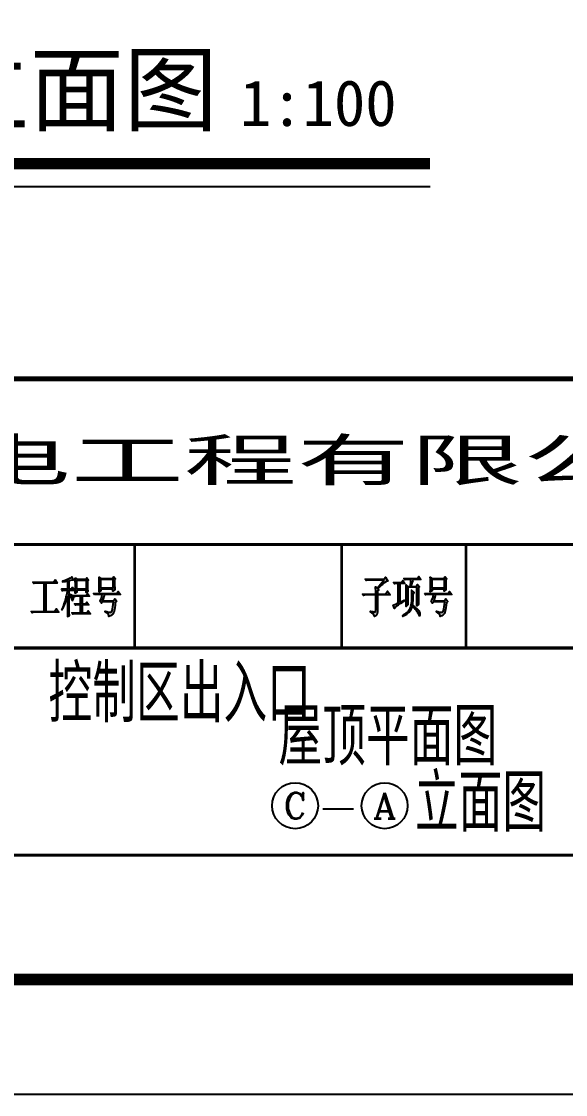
# Model space of a CAD drawing. Extents: x 458975 to 585950, y -118893 to 21149.
# Drawn here: x 574247 to 578973, y -70226 to -60901 of the extents above; entities that cross this region are included whole.
import ezdxf
from ezdxf.enums import TextEntityAlignment as Align

# ---------------------------------------------------------------- set-up
doc = ezdxf.new("R2010")
doc.units = 0
doc.header["$LTSCALE"] = 1000
doc.header["$MEASUREMENT"] = 0
doc.layers.get('0').update_dxf_attribs({"linetype": 'CONTINUOUS'})
for name, color, linetype in [('1', 3, 'CONTINUOUS'), ('AXIS', 3, 'CONTINUOUS'), ('AXIS_TEXT', 3, 'CONTINUOUS'), ('LEVL', 3, 'CONTINUOUS'), ('PUB_TEXT', 7, 'CONTINUOUS'), ('PUB_TITLE', 4, 'CONTINUOUS')]:
    doc.layers.add(name, color=color, linetype=linetype)
doc.styles.add('-华文新魏', font='stxinwei.ttf', dxfattribs={"width": 0.8})
doc.styles.add('-新宋体', font='NSimSun.ttf')
doc.styles.add('COMPLEX', font='COMPLEX.shx')
doc.styles.add('OCHINESE', font='TXT', dxfattribs={"width": 0.7, "height": 200, "bigfont": 'OCHINESE'})

# ---------------------------------------------------------------- blocks, each defined once
blk = doc.blocks.new('_axiso')
blk.add_circle((0, 0), 0.5)
at = {"layer": 'AXIS_TEXT', "style": 'COMPLEX', "width": 1.041667}
blk.add_attdef('A', text='', height=0.56, dxfattribs=at).set_placement((-0.25, -0.28), (0.25, -0.28), align=Align.FIT)

msp = doc.modelspace()

# ---------------------------------------------------------------- hatches: boundary and pattern name
at = {"layer": '1'}
h = msp.add_hatch(color=256, dxfattribs=at)
h.paths.add_polyline_path([(574459.4, -65781.4), (574558, -65781.4), (574539.3, -65754.5), (574525.6, -65773.7), (574346.3, -65773.7), (574354.4, -65785.7), (574365.1, -65782.2), (574375.8, -65781.4), (574443.6, -65781.4), (574443.6, -66027.3), (574331.4, -66027.3), (574339.9, -66039.2), (574350.2, -66035.8), (574360.8, -66035), (574571.7, -66035), (574551.6, -66006.4), (574537.1, -66027.3), (574459.4, -66027.3)])
h.paths.add_polyline_path([(574662.2, -65915.9), (574661.8, -65890.7), (574661.8, -65878.7), (574670.3, -65891.1), (574676.7, -65903.9), (574681.8, -65917.1), (574683.1, -65921), (574688.7, -65933.4), (574694.6, -65929.5), (574695.5, -65927), (574698.1, -65912.9), (574694.2, -65899.2), (574693.4, -65898.4), (574686.5, -65890.7), (574677.1, -65883), (574665.2, -65874.9), (574661.8, -65872.7), (574661.8, -65842.9), (574706.2, -65842.9), (574689.1, -65819), (574677.6, -65835.2), (574661.8, -65835.2), (574661.8, -65760.5), (574677.1, -65756.6), (574688.7, -65754.1), (574697.2, -65752.8), (574699.8, -65752.8), (574686.1, -65725.9), (574679.7, -65732.3), (574670.3, -65738.7), (574657.9, -65745.5), (574651.5, -65748.5), (574639.2, -65753.6), (574628.1, -65757.9), (574617.4, -65761.3), (574607.6, -65763.9), (574604.1, -65764.7), (574604.1, -65770.7), (574618.7, -65768.6), (574630.6, -65766.9), (574640.9, -65764.7), (574648.5, -65763.5), (574648.5, -65835.2), (574596, -65835.2), (574604.1, -65847.6), (574613.5, -65842.9), (574645.1, -65842.9), (574643.4, -65856.5), (574640.9, -65871), (574637.4, -65886.4), (574633.6, -65902.2), (574629.3, -65919.3), (574625.5, -65932.9), (574621.2, -65947), (574616.5, -65961.1), (574611, -65975.2), (574605.4, -65989.7), (574599.5, -66004.2), (574596.9, -66009.3), (574599, -66014), (574612.7, -65991), (574619.1, -65978.6), (574625.1, -65965.4), (574630.6, -65951.7), (574636.2, -65937.6), (574641.3, -65922.7), (574646, -65907.3), (574648.5, -65898.4), (574648.1, -65919.3), (574648.1, -66024.3), (574647.7, -66037.9), (574647.7, -66050.8), (574647.3, -66062.7), (574647.3, -66072.5), (574663.1, -66061.9), (574663.1, -66056.3), (574662.6, -66048.6), (574662.6, -66027.3), (574662.2, -66013.6)])
h.paths.add_polyline_path([(574821.4, -65764.7), (574830.8, -65755.8), (574816.3, -65734.9), (574806.9, -65748.5), (574730.1, -65748.5), (574714.3, -65734.9), (574714.7, -65750.7), (574714.7, -65750.7), (574715.1, -65766.9), (574715.6, -65782.7), (574715.6, -65816.8), (574715.1, -65833), (574715.1, -65848.8), (574714.7, -65864.6), (574714.3, -65869.8), (574729.2, -65860.8), (574729.2, -65842.9), (574807.8, -65842.9), (574807.8, -65862.5), (574822.3, -65854.8), (574822.3, -65845.9), (574821.9, -65833.9), (574821.9, -65819), (574821.4, -65800.6)])
h.paths.add_polyline_path([(574729.2, -65755.8), (574807.8, -65755.8), (574807.8, -65835.2), (574729.2, -65835.2)], flags=16)
h.paths.add_polyline_path([(574774, -65896.7), (574838.1, -65896.7), (574821.4, -65872.7), (574809.9, -65889.4), (574700.6, -65889.4), (574709.2, -65901.3), (574718.6, -65896.7), (574760.4, -65896.7), (574760.4, -65962.8), (574707, -65962.8), (574715.6, -65974.8), (574725, -65970.5), (574760.4, -65970.5), (574760.4, -66040.9), (574685.3, -66040.9), (574693.4, -66052.9), (574704, -66049.5), (574714.3, -66048.2), (574845.8, -66048.2), (574827.8, -66023), (574815, -66040.9), (574774, -66040.9), (574774, -65970.5), (574833, -65970.5), (574816.3, -65946.2), (574804.8, -65962.8), (574774, -65962.8)])
h.paths.add_polyline_path([(575056.6, -65805.3), (575056.6, -65754.5), (575064.8, -65743.8), (575050.2, -65725.9), (575040.9, -65740.8), (574936.7, -65740.8), (574921.3, -65728.9), (574921.8, -65744.3), (574921.8, -65760), (574922.2, -65776.3), (574922.2, -65808.7), (574921.8, -65824.9), (574921.8, -65840.7), (574921.3, -65855.7), (574921.3, -65856.5), (574936.7, -65848.8), (574936.7, -65833.9), (575041.7, -65833.9), (575041.7, -65850.5), (575057.5, -65841.2), (575057.1, -65832.6), (575057.1, -65820.7)])
h.paths.add_polyline_path([(574936.7, -65748.5), (575041.7, -65748.5), (575041.7, -65826.2), (574936.7, -65826.2)], flags=16)
h.paths.add_polyline_path([(574967.4, -65880.4), (575107, -65880.4), (575087.8, -65853.5), (575074.1, -65872.7), (574871.8, -65872.7), (574880.3, -65884.7), (574889.7, -65880.4), (574949.5, -65880.4), (574946.1, -65897.5), (574942.2, -65912), (574941, -65916.3), (574934.1, -65929.5), (574928.6, -65935.9), (574941, -65956.8), (574950.4, -65943.2), (575046.8, -65943.2), (575044.3, -65968.4), (575041.3, -65989.3), (575038.3, -66005.9), (575034.9, -66019.2), (575031.5, -66027.7), (575027.9, -66033), (575020.8, -66035.4), (575011.8, -66035.4), (575000.7, -66033.3), (574987.5, -66029), (574975.5, -66024.3), (574974.7, -66030.3), (574987.5, -66039.2), (574997.3, -66048.6), (575003.7, -66058.4), (575006.7, -66068.7), (575007.1, -66070.8), (575019.9, -66065.7), (575029.3, -66060.6), (575031.5, -66058.9), (575040, -66050.8), (575046, -66042.2), (575048.5, -66036.2), (575051.1, -66026.4), (575054.1, -66013.2), (575057.1, -65995.7), (575060.1, -65974.8), (575062.6, -65952.1), (575073.3, -65941.9), (575057.5, -65919.3), (575046, -65935.9), (574952.5, -65935.9)])
h = msp.add_hatch(color=256, dxfattribs=at)
h.paths.add_polyline_path([(577340.5, -66032.4), (577340.5, -65884.7), (577450.6, -65884.7), (577426.3, -65851.8), (577409.6, -65877.4), (577340.5, -65877.4), (577340.5, -65848.8), (577352, -65839.9), (577342.6, -65830.9), (577353.7, -65819.8), (577363.9, -65810), (577373.8, -65800.6), (577382.7, -65792.5), (577391.3, -65785.2), (577398.9, -65778.4), (577412.2, -65769.4), (577422.9, -65765.2), (577430.5, -65764.7), (577409.6, -65730.2), (577394.7, -65748.5), (577233.3, -65748.5), (577241.9, -65760.5), (577252.1, -65757.1), (577262.8, -65755.8), (577396, -65755.8), (577338.3, -65826.2), (577323.4, -65813), (577324.7, -65860.4), (577324.7, -65877.4), (577209, -65877.4), (577217.5, -65889.4), (577228.2, -65886), (577238.4, -65884.7), (577324.7, -65884.7), (577324.7, -66012.3), (577322.1, -66028.1), (577316.1, -66032), (577308.9, -66031.1), (577298.6, -66029.8), (577285, -66027.3), (577278.6, -66026), (577278.6, -66033.3), (577291.8, -66040.5), (577302, -66048.6), (577308.9, -66058), (577312.7, -66067.8), (577313.1, -66072.5), (577324.7, -66065.7), (577333.2, -66056.7), (577338.3, -66045.6)])
h.paths.add_polyline_path([(577603.9, -65817.3), (577681.1, -65817.3), (577681.1, -65979.5), (577696.1, -65967.5), (577695.6, -65950.9), (577694.8, -65919.3), (577694.8, -65823.2), (577704.6, -65814.3), (577687.5, -65795.1), (577678.1, -65810), (577630.7, -65810), (577636.7, -65790.4), (577641.8, -65774.1), (577646.1, -65760.9), (577649.5, -65750.7), (577650, -65749.8), (577717, -65749.8), (577698.2, -65724.2), (577684.5, -65742.5), (577568.8, -65742.5), (577577.4, -65754.5), (577588.1, -65751.1), (577598.3, -65749.8), (577630.7, -65749.8), (577629.9, -65760.9), (577628.6, -65775.4), (577626.5, -65793.3), (577624.8, -65810), (577604.7, -65810), (577588.9, -65798), (577589.3, -65813), (577589.8, -65828.4), (577589.8, -65860.4), (577590.2, -65877), (577590.2, -65911.6), (577589.8, -65929.1), (577589.8, -65945.3), (577589.3, -65960.7), (577589.3, -65975.2), (577588.9, -65985.4), (577603.9, -65971.8)])
h.paths.add_polyline_path([(577553.9, -65949.2), (577569.7, -65938.9), (577574.4, -65935.9), (577572.3, -65929.9), (577534.3, -65947.9), (577534.3, -65784.4), (577576.5, -65784.4), (577559.5, -65760.5), (577547.1, -65776.7), (577478.8, -65776.7), (577487.3, -65788.7), (577497.6, -65785.2), (577508.2, -65784.4), (577520.6, -65784.4), (577520.6, -65953.9), (577504.4, -65961.5), (577492, -65967.1), (577482.6, -65970.9), (577476.6, -65973.1), (577475.8, -65973.5), (577488.2, -66001.7), (577493.7, -65992.3), (577501, -65985.4), (577504.8, -65982.5), (577510.8, -65978.2), (577518.5, -65972.6), (577528.3, -65965.8), (577540.2, -65958.1)])
h.paths.add_polyline_path([(577642.7, -65983.7), (577644.4, -65974.3), (577646.1, -65962.4), (577647.4, -65948.7), (577648.7, -65932.5), (577649.1, -65914.6), (577649.5, -65894.9), (577650, -65874.5), (577659.3, -65863.8), (577635, -65844.1), (577635.4, -65861.2), (577635.4, -65893.7), (577634.6, -65925.3), (577634.2, -65940.2), (577632.5, -65958.5), (577629.5, -65974.8), (577626.1, -65989.3), (577621.4, -66002.1), (577617.5, -66011.1), (577612, -66019.2), (577605.6, -66027.3), (577597.4, -66035.8), (577587.6, -66044.4), (577576.5, -66052.9), (577564.2, -66061.4), (577556.5, -66066.6), (577559.5, -66070.8), (577572.7, -66064), (577584.2, -66057.2), (577594.5, -66050.3), (577603.9, -66043.9), (577612, -66037.1), (577616.2, -66033.3), (577624.8, -66023.4), (577631.6, -66011.9), (577637.6, -65998.7)])
h.paths.add_polyline_path([(577684.5, -66005.5), (577673.9, -65996.5), (577660.6, -65985.9), (577650.8, -65977.8), (577648.7, -65982.5), (577658.9, -65995.7), (577667.9, -66007.2), (577675.1, -66017), (577680.3, -66024.3), (577687.9, -66036.7), (577694.8, -66049), (577699, -66057.2), (577705.9, -66066.6), (577710.6, -66057.6), (577711, -66042.2), (577706.3, -66029), (577704.6, -66026), (577699.9, -66020.4), (577693.5, -66013.6)])
h.paths.add_polyline_path([(577934.3, -65805.3), (577934.3, -65754.5), (577942.4, -65743.8), (577927.9, -65725.9), (577918.5, -65740.8), (577814.7, -65740.8), (577798.9, -65728.9), (577799.4, -65744.3), (577799.8, -65760), (577799.8, -65824.9), (577799.4, -65840.7), (577798.9, -65855.7), (577798.9, -65856.5), (577814.7, -65848.8), (577814.7, -65833.9), (577919.3, -65833.9), (577919.3, -65850.5), (577935.1, -65841.2), (577934.7, -65832.6), (577934.7, -65820.7)])
h.paths.add_polyline_path([(577814.7, -65748.5), (577919.3, -65748.5), (577919.3, -65826.2), (577814.7, -65826.2)], flags=16)
h.paths.add_polyline_path([(577845, -65880.4), (577984.6, -65880.4), (577965.4, -65853.5), (577952.2, -65872.7), (577749.4, -65872.7), (577758, -65884.7), (577767.3, -65880.4), (577827.1, -65880.4), (577823.7, -65897.5), (577820.3, -65912), (577818.6, -65916.3), (577811.7, -65929.5), (577806.2, -65935.9), (577818.6, -65956.8), (577828.4, -65943.2), (577924.9, -65943.2), (577921.9, -65968.4), (577918.9, -65989.3), (577915.9, -66005.9), (577912.5, -66019.2), (577909.1, -66027.7), (577905.7, -66032.8), (577904.8, -66033.3), (577898.4, -66035.4), (577889.4, -66035.4), (577878.8, -66033.3), (577865.1, -66029), (577853.6, -66024.3), (577852.3, -66030.3), (577865.1, -66039.2), (577874.9, -66048.6), (577881.3, -66058.4), (577884.7, -66068.7), (577884.7, -66070.8), (577897.5, -66065.7), (577906.9, -66060.6), (577909.1, -66058.9), (577917.6, -66050.8), (577923.6, -66042.2), (577926.1, -66036.2), (577928.7, -66026.4), (577931.7, -66013.2), (577934.7, -65995.7), (577937.7, -65974.8), (577940.7, -65952.1), (577950.9, -65941.9), (577935.1, -65919.3), (577923.6, -65935.9), (577830.1, -65935.9)])

# ---------------------------------------------------------------- linework, layer by layer
at = {"ltscale": 10, "const_width": 100}
msp.add_lwpolyline([(570814.9, -62136.7), (577796.8, -62136.7)], dxfattribs=at)
at = {"ltscale": 10}
msp.add_lwpolyline([(570814.9, -62336.7), (577796.8, -62336.7)], dxfattribs=at)
at = {"layer": '1', "const_width": 45}
msp.add_lwpolyline([(568749.5, -64006.5), (584949.5, -64006.5), (584949.5, -69226.1), (568749.5, -69226.1)], close=True, dxfattribs=at)
at = {"layer": '1'}
for points, const_width in [([(568749.5, -65446.1), (584949.5, -65446.1)], 27), ([(575229.5, -65446.1), (575229.5, -66346.1)], 22.5), ([(577029.5, -65446.1), (577029.5, -66346.1)], 22.5), ([(578109.5, -65446.1), (578109.5, -66346.1)], 22.5), ([(574149.5, -66346.1), (584949.5, -66346.1)], 27), ([(574135.5, -68145.9), (582220, -68145.9)], 27)]:
    msp.add_lwpolyline(points, dxfattribs=dict(at, const_width=const_width))
for points in [[(574681.8, -65917.1), (574683.1, -65921), (574688.7, -65933.4), (574694.6, -65929.5), (574695.5, -65927), (574698.1, -65912.9), (574694.2, -65899.2), (574693.4, -65898.4), (574686.5, -65890.7), (574677.1, -65883), (574665.2, -65874.9), (574661.8, -65872.7), (574661.8, -65842.9), (574706.2, -65842.9), (574689.1, -65819), (574677.6, -65835.2), (574661.8, -65835.2), (574661.8, -65760.5), (574677.1, -65756.6), (574688.7, -65754.1), (574697.2, -65752.8), (574699.8, -65752.8), (574686.1, -65725.9), (574679.7, -65732.3), (574670.3, -65738.7), (574657.9, -65745.5), (574651.5, -65748.5), (574639.2, -65753.6), (574628.1, -65757.9), (574617.4, -65761.3), (574607.6, -65763.9), (574604.1, -65764.7), (574604.1, -65770.7), (574618.7, -65768.6), (574630.6, -65766.9), (574640.9, -65764.7), (574648.5, -65763.5), (574648.5, -65835.2), (574596, -65835.2), (574604.1, -65847.6), (574613.5, -65842.9), (574645.1, -65842.9), (574643.4, -65856.5), (574640.9, -65871), (574637.4, -65886.4), (574633.6, -65902.2), (574629.3, -65919.3), (574625.5, -65932.9), (574621.2, -65947), (574616.5, -65961.1), (574611, -65975.2), (574605.4, -65989.7), (574599.5, -66004.2), (574596.9, -66009.3), (574599, -66014), (574612.7, -65991), (574619.1, -65978.6), (574625.1, -65965.4), (574630.6, -65951.7), (574636.2, -65937.6), (574641.3, -65922.7), (574646, -65907.3), (574648.5, -65898.4), (574648.1, -65919.3), (574648.1, -66024.3), (574647.7, -66037.9), (574647.7, -66050.8), (574647.3, -66062.7), (574647.3, -66072.5), (574663.1, -66061.9), (574663.1, -66056.3), (574662.6, -66048.6), (574662.6, -66027.3), (574662.2, -66013.6), (574662.2, -65915.9), (574661.8, -65890.7), (574661.8, -65878.7), (574670.3, -65891.1), (574676.7, -65903.9)], [(574936.7, -65740.8), (575040.9, -65740.8), (575050.2, -65725.9), (575064.8, -65743.8), (575056.6, -65754.5), (575056.6, -65805.3), (575057.1, -65820.7), (575057.1, -65832.6), (575057.5, -65841.2), (575041.7, -65850.5), (575041.7, -65833.9), (574936.7, -65833.9), (574936.7, -65848.8), (574921.3, -65856.5), (574921.3, -65855.7), (574921.8, -65840.7), (574921.8, -65824.9), (574922.2, -65808.7), (574922.2, -65776.3), (574921.8, -65760), (574921.8, -65744.3), (574921.3, -65728.9)], [(577398.9, -65778.4), (577391.3, -65785.2), (577382.7, -65792.5), (577373.8, -65800.6), (577363.9, -65810), (577353.7, -65819.8), (577342.6, -65830.9), (577352, -65839.9), (577340.5, -65848.8), (577340.5, -65877.4), (577409.6, -65877.4), (577426.3, -65851.8), (577450.6, -65884.7), (577340.5, -65884.7), (577340.5, -66032.4), (577338.3, -66045.6), (577333.2, -66056.7), (577324.7, -66065.7), (577313.1, -66072.5), (577312.7, -66067.8), (577308.9, -66058), (577302, -66048.6), (577291.8, -66040.5), (577278.6, -66033.3), (577278.6, -66026), (577285, -66027.3), (577298.6, -66029.8), (577308.9, -66031.1), (577316.1, -66032), (577322.1, -66028.1), (577324.7, -66012.3), (577324.7, -65884.7), (577238.4, -65884.7), (577228.2, -65886), (577217.5, -65889.4), (577209, -65877.4), (577324.7, -65877.4), (577324.7, -65860.4), (577323.4, -65813), (577338.3, -65826.2), (577396, -65755.8), (577262.8, -65755.8), (577252.1, -65757.1), (577241.9, -65760.5), (577233.3, -65748.5), (577394.7, -65748.5), (577409.6, -65730.2), (577430.5, -65764.7), (577422.9, -65765.2), (577412.2, -65769.4)], [(577589.3, -65960.7), (577589.8, -65945.3), (577589.8, -65929.1), (577590.2, -65911.6), (577590.2, -65877), (577589.8, -65860.4), (577589.8, -65828.4), (577589.3, -65813), (577588.9, -65798), (577604.7, -65810), (577624.8, -65810), (577626.5, -65793.3), (577628.6, -65775.4), (577629.9, -65760.9), (577630.7, -65749.8), (577598.3, -65749.8), (577588.1, -65751.1), (577577.4, -65754.5), (577568.8, -65742.5), (577684.5, -65742.5), (577698.2, -65724.2), (577717, -65749.8), (577650, -65749.8), (577649.5, -65750.7), (577646.1, -65760.9), (577641.8, -65774.1), (577636.7, -65790.4), (577630.7, -65810), (577678.1, -65810), (577687.5, -65795.1), (577704.6, -65814.3), (577694.8, -65823.2), (577694.8, -65919.3), (577695.6, -65950.9), (577696.1, -65967.5), (577681.1, -65979.5), (577681.1, -65817.3), (577603.9, -65817.3), (577603.9, -65971.8), (577588.9, -65985.4), (577589.3, -65975.2)], [(577918.5, -65740.8), (577927.9, -65725.9), (577942.4, -65743.8), (577934.3, -65754.5), (577934.3, -65805.3), (577934.7, -65820.7), (577934.7, -65832.6), (577935.1, -65841.2), (577919.3, -65850.5), (577919.3, -65833.9), (577814.7, -65833.9), (577814.7, -65848.8), (577798.9, -65856.5), (577798.9, -65855.7), (577799.4, -65840.7), (577799.8, -65824.9), (577799.8, -65760), (577799.4, -65744.3), (577798.9, -65728.9), (577814.7, -65740.8)], [(574360.8, -66035), (574350.2, -66035.8), (574339.9, -66039.2), (574331.4, -66027.3), (574443.6, -66027.3), (574443.6, -65781.4), (574375.8, -65781.4), (574365.1, -65782.2), (574354.4, -65785.7), (574346.3, -65773.7), (574525.6, -65773.7), (574539.3, -65754.5), (574558, -65781.4), (574459.4, -65781.4), (574459.4, -66027.3), (574537.1, -66027.3), (574551.6, -66006.4), (574571.7, -66035)], [(574729.2, -65835.2), (574729.2, -65755.8), (574807.8, -65755.8), (574807.8, -65835.2)], [(574936.7, -65826.2), (574936.7, -65748.5), (575041.7, -65748.5), (575041.7, -65826.2)], [(577501, -65985.4), (577493.7, -65992.3), (577488.2, -66001.7), (577475.8, -65973.5), (577476.6, -65973.1), (577482.6, -65970.9), (577492, -65967.1), (577504.4, -65961.5), (577520.6, -65953.9), (577520.6, -65784.4), (577508.2, -65784.4), (577497.6, -65785.2), (577487.3, -65788.7), (577478.8, -65776.7), (577547.1, -65776.7), (577559.5, -65760.5), (577576.5, -65784.4), (577534.3, -65784.4), (577534.3, -65947.9), (577572.3, -65929.9), (577574.4, -65935.9), (577569.7, -65938.9), (577553.9, -65949.2), (577540.2, -65958.1), (577528.3, -65965.8), (577518.5, -65972.6), (577510.8, -65978.2), (577504.8, -65982.5)], [(577814.7, -65826.2), (577814.7, -65748.5), (577919.3, -65748.5), (577919.3, -65826.2)], [(574774, -65962.8), (574804.8, -65962.8), (574816.3, -65946.2), (574833, -65970.5), (574774, -65970.5), (574774, -66040.9), (574815, -66040.9), (574827.8, -66023), (574845.8, -66048.2), (574714.3, -66048.2), (574704, -66049.5), (574693.4, -66052.9), (574685.3, -66040.9), (574760.4, -66040.9), (574760.4, -65970.5), (574725, -65970.5), (574715.6, -65974.8), (574707, -65962.8), (574760.4, -65962.8), (574760.4, -65896.7), (574718.6, -65896.7), (574709.2, -65901.3), (574700.6, -65889.4), (574809.9, -65889.4), (574821.4, -65872.7), (574838.1, -65896.7), (574774, -65896.7)], [(574880.3, -65884.7), (574871.8, -65872.7), (575074.1, -65872.7), (575087.8, -65853.5), (575107, -65880.4), (574967.4, -65880.4), (574952.5, -65935.9), (575046, -65935.9), (575057.5, -65919.3), (575073.3, -65941.9), (575062.6, -65952.1), (575060.1, -65974.8), (575057.1, -65995.7), (575054.1, -66013.2), (575051.1, -66026.4), (575048.5, -66036.2), (575046, -66042.2), (575040, -66050.8), (575031.5, -66058.9), (575029.3, -66060.6), (575019.9, -66065.7), (575007.1, -66070.8), (575006.7, -66068.7), (575003.7, -66058.4), (574997.3, -66048.6), (574987.5, -66039.2), (574974.7, -66030.3), (574975.5, -66024.3), (574987.5, -66029), (575000.7, -66033.3), (575011.8, -66035.4), (575020.8, -66035.4), (575027.2, -66033.3), (575028, -66032.8), (575031.5, -66027.7), (575034.9, -66019.2), (575038.3, -66005.9), (575041.3, -65989.3), (575044.3, -65968.4), (575046.8, -65943.2), (574950.4, -65943.2), (574941, -65956.8), (574928.6, -65935.9), (574934.1, -65929.5), (574941, -65916.3), (574942.2, -65912), (574946.1, -65897.5), (574949.5, -65880.4), (574889.7, -65880.4)], [(577616.2, -66033.3), (577624.8, -66023.4), (577631.6, -66011.9), (577637.6, -65998.7), (577642.7, -65983.7), (577644.4, -65974.3), (577646.1, -65962.4), (577647.4, -65948.7), (577648.7, -65932.5), (577649.1, -65914.6), (577649.5, -65894.9), (577650, -65874.5), (577659.3, -65863.8), (577635, -65844.1), (577635.4, -65861.2), (577635.4, -65893.7), (577634.6, -65925.3), (577634.2, -65940.2), (577632.5, -65958.5), (577629.5, -65974.8), (577626.1, -65989.3), (577621.4, -66002.1), (577617.5, -66011.1), (577612, -66019.2), (577605.6, -66027.3), (577597.4, -66035.8), (577587.6, -66044.4), (577576.5, -66052.9), (577564.2, -66061.4), (577556.5, -66066.6), (577559.5, -66070.8), (577572.7, -66064), (577584.2, -66057.2), (577594.5, -66050.3), (577603.9, -66043.9), (577612, -66037.1)], [(577749.4, -65872.7), (577952.2, -65872.7), (577965.4, -65853.5), (577984.6, -65880.4), (577845, -65880.4), (577830.1, -65935.9), (577923.6, -65935.9), (577935.1, -65919.3), (577950.9, -65941.9), (577940.7, -65952.1), (577937.7, -65974.8), (577934.7, -65995.7), (577931.7, -66013.2), (577928.7, -66026.4), (577926.1, -66036.2), (577923.6, -66042.2), (577917.6, -66050.8), (577909.1, -66058.9), (577906.9, -66060.6), (577897.5, -66065.7), (577884.7, -66070.8), (577884.7, -66068.7), (577881.3, -66058.4), (577874.9, -66048.6), (577865.1, -66039.2), (577852.3, -66030.3), (577853.6, -66024.3), (577865.1, -66029), (577878.8, -66033.3), (577889.4, -66035.4), (577898.4, -66035.4), (577904.8, -66033.3), (577905.7, -66032.8), (577909.1, -66027.7), (577912.5, -66019.2), (577915.9, -66005.9), (577918.9, -65989.3), (577921.9, -65968.4), (577924.9, -65943.2), (577828.4, -65943.2), (577818.6, -65956.8), (577806.2, -65935.9), (577811.7, -65929.5), (577818.6, -65916.3), (577820.3, -65912), (577823.7, -65897.5), (577827.1, -65880.4), (577767.3, -65880.4), (577758, -65884.7)], [(577667.9, -66007.2), (577675.1, -66017), (577680.3, -66024.3), (577687.9, -66036.7), (577694.8, -66049), (577699, -66057.2), (577705.9, -66066.6), (577710.6, -66057.6), (577710.6, -66057.2), (577711, -66042.2), (577706.3, -66029), (577704.6, -66026), (577699.9, -66020.4), (577693.5, -66013.6), (577684.5, -66005.5), (577673.9, -65996.5), (577660.6, -65985.9), (577650.8, -65977.8), (577648.7, -65982.5), (577658.9, -65995.7)]]:
    msp.add_lwpolyline(points, close=True, dxfattribs=at)
for points in [[(574714.3, -65734.9), (574730.1, -65748.5), (574806.9, -65748.5), (574816.3, -65734.9), (574830.8, -65755.8), (574821.4, -65764.7), (574821.4, -65800.6), (574821.9, -65819), (574821.9, -65833.9), (574822.3, -65845.9), (574822.3, -65854.8), (574807.8, -65862.5), (574807.8, -65842.9), (574729.2, -65842.9), (574729.2, -65860.8), (574714.3, -65869.8), (574714.7, -65864.6), (574715.1, -65848.8), (574715.1, -65833), (574715.6, -65816.8), (574715.6, -65782.7), (574715.1, -65766.9), (574714.7, -65750.7)], [(574714.7, -65750.7), (574714.3, -65734.9)]]:
    msp.add_lwpolyline(points, dxfattribs=at)
at = {"layer": 'LEVL'}
msp.add_line((576865.9, -67742.1), (577131.7, -67742.1), dxfattribs=at)
at = {"layer": 'PUB_TITLE'}
msp.add_lwpolyline([(526549.5, -70226.1), (526549.5, -28226.1), (585949.5, -28226.1), (585949.5, -70226.1)], close=True, dxfattribs=at)
at = {"layer": 'PUB_TITLE', "const_width": 100}
msp.add_lwpolyline([(529049.5, -69226.1), (584949.5, -69226.1), (584949.5, -29226.1), (529049.5, -29226.1)], close=True, dxfattribs=at)

# ---------------------------------------------------------------- block references
at = {"layer": 'AXIS'}
ref = msp.add_blockref('_axiso', (576624, -67716), dxfattribs=dict(at, xscale=400, yscale=400, zscale=400))
ref.add_attrib('A', 'C', dxfattribs={"layer": 'AXIS_TEXT', "height": 224, "style": 'COMPLEX', "width": 1.25}).set_placement((576524, -67828), (576724, -67828), align=Align.FIT)
at = {"layer": 'AXIS', "xscale": 400, "yscale": 400, "zscale": 400}
msp.add_blockref('_axiso', (577402.1, -67716), dxfattribs=at).add_auto_attribs({'A': 'A'})

# ---------------------------------------------------------------- texts
at = {"layer": 'PUB_TEXT', "style": '-新宋体'}
for s, height, p in [('立面图', 600, (573499.1, -61791.4, 1394848.9)), ('1:100', 400, (576145.5, -61809.6, 1394848.9))]:
    msp.add_text(s, height=height, dxfattribs=at).set_placement(p)
at = {"layer": 'PUB_TEXT'}
for s, height, style, width, p in [('中国核电工程有限公司', 360, '-华文新魏', 2, (570748.3, -64892.1)), ('控制区出入口', 500, 'OCHINESE', 0.8, (574481.8, -66991.9)), ('屋顶平面图', 500, 'OCHINESE', 0.8, (576479.7, -67365.9)), ('立面图', 500, 'OCHINESE', 0.8, (577664.8, -67942.8))]:
    msp.add_text(s, height=height, dxfattribs=dict(at, style=style, width=width)).set_placement(p)

doc.saveas('drawing.dxf')
